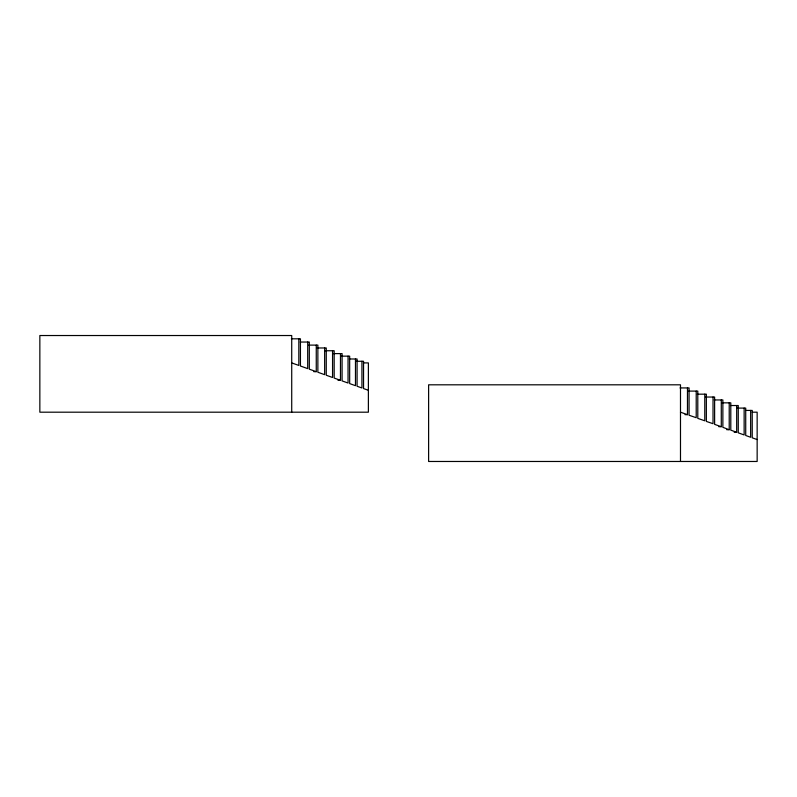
<?xml version="1.0" encoding="UTF-8"?>
<svg xmlns="http://www.w3.org/2000/svg" width="797" height="797" viewBox="0 0 797 797"><rect width="100%" height="100%" fill="white"/><g stroke="black" fill="none" stroke-linecap="round" stroke-linejoin="round"><path stroke-width="1.2" d="M291.373 338.815L300.439 338.815L300.439 366.022L307.702 368.613L307.702 342.043M300.27 342.043L309.316 342.043L309.316 369.19L316.26 371.671L316.26 345.111M308.798 345.111L317.873 345.111L317.873 372.249L324.648 374.67L324.648 347.97M317.206 347.97L326.262 347.97L326.262 375.248L332.558 377.489L332.558 350.75M325.116 350.75L334.172 350.75L334.172 378.067L340.468 380.318L340.468 353.609M333.026 353.609L342.082 353.609L342.082 380.896L348.05 383.028L348.05 356.149M340.977 356.149L349.664 356.149L349.664 383.596L355.472 385.678L355.472 358.989M349.275 358.989L357.086 358.989L357.086 386.256L361.928 387.98L361.928 361.27M356.11 361.27L363.542 361.27L363.542 388.567L368.383 390.291M363.412 362.904L368.383 362.904L368.383 412.188L39.85 412.188L39.85 335.527L291.722 335.527L291.722 412.188M313.769 371.671L316.26 371.671M337.988 380.318L340.468 380.318M680.04 387.93L689.066 387.93L689.066 415.247L696.209 417.698L696.209 391.098M688.767 391.098L697.793 391.098L697.793 418.365L704.777 420.796L704.777 394.176M697.335 394.176L706.361 394.176L706.361 421.424L713.026 423.695L713.026 397.036M705.584 397.036L714.62 397.036L714.62 424.373L721.285 426.694L721.285 399.955M714.162 399.955L722.869 399.955L722.869 427.322L729.215 429.703L729.215 402.844M722.122 402.844L730.799 402.844L730.799 430.161L736.677 432.243L736.677 405.524M730.47 405.524L738.261 405.524L738.261 432.821L744.139 434.943L744.139 408.094M737.036 408.094L745.723 408.094L745.723 435.481L750.644 437.274L750.644 410.425M745.693 410.425L752.229 410.425L752.229 437.812L757.15 439.565M752.199 412.188L757.15 412.188L757.15 461.473L428.617 461.473L428.617 384.812L680.489 384.812L680.489 461.473M684.992 414.659L687.472 414.659L687.472 387.93M718.794 426.694L721.285 426.694M726.725 429.703L729.215 429.703M734.196 432.243L736.677 432.243M680.489 412.188L687.472 414.659M291.722 362.904L298.825 365.444L298.825 338.815"/></g></svg>
